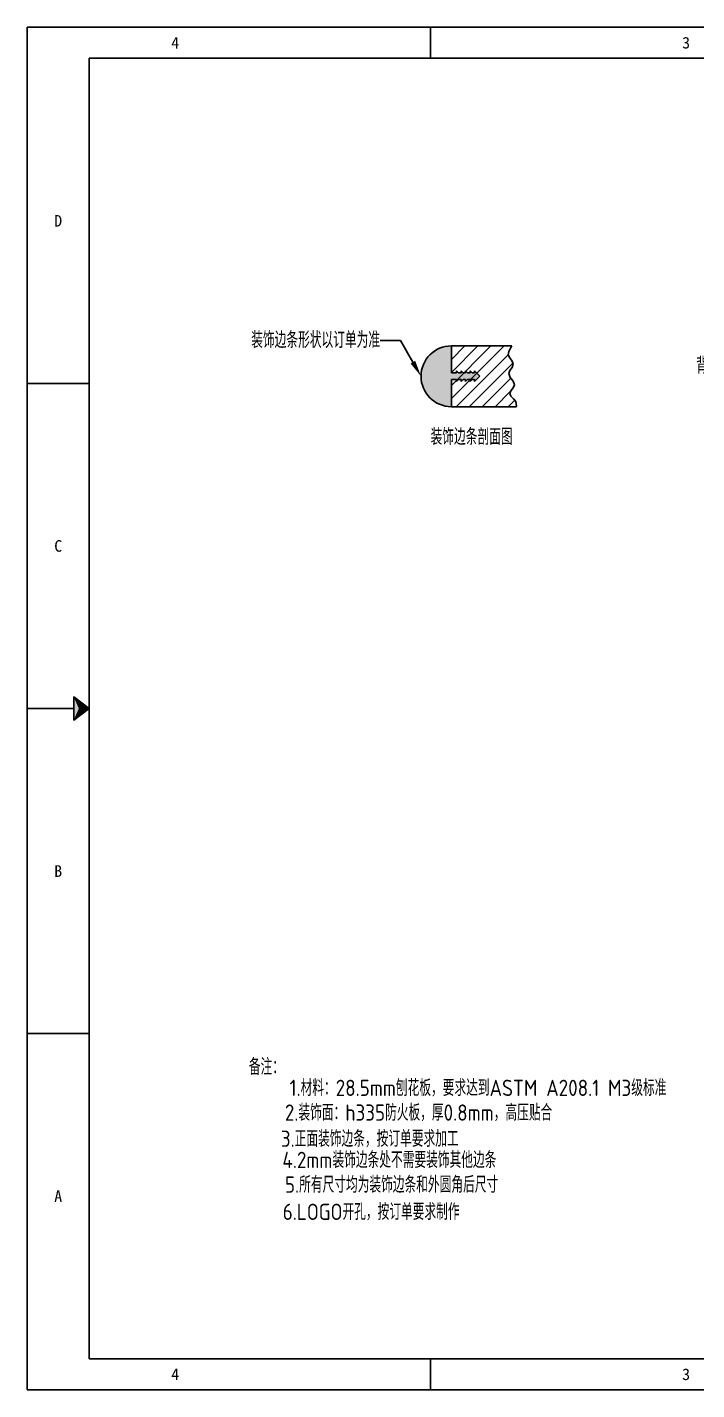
# Model space of a CAD drawing. Header units: millimetres. Extents: x -8883 to 24658, y -3888 to 19148.
# Drawn here: x 9181 to 10827, y 9643 to 12993 of the extents above; entities that cross this region are included whole.
import ezdxf
from ezdxf import colors
from ezdxf.entities.mleader import LeaderData, LeaderLine
from ezdxf.enums import TextEntityAlignment as Align
from ezdxf.math import Vec2, Vec3

# ---------------------------------------------------------------- set-up
doc = ezdxf.new("R2010")
doc.units = ezdxf.units.MM
doc.header["$MEASUREMENT"] = 0
doc.linetypes.add('DOT', pattern=[0.2, 0.1, -0.1])
for name, color, linetype in [('ATTACHMENT', 7, 'Continuous'), ('DIM', 254, 'Continuous'), ('print', 30, 'Continuous'), ('TITLEBLOCK', 7, 'Continuous')]:
    doc.layers.add(name, color=color, linetype=linetype)
doc.styles.add('Dartop', font='')
doc.styles.add('Dartop Text Style', font='gbenor.shx', dxfattribs={"bigfont": 'gbcbig.shx'})
doc.styles.get('Dartop').set_extended_font_data('FangSong_GB2312')

# ---------------------------------------------------------------- blocks, each defined once
blk = doc.blocks.new('*U248')
at = {"color": 254, "linetype": 'Continuous', "extrusion": (0, 0, -1)}
for points in [[(-0.833, 11), (-0.75, 10.812), (-0.75, 11.188)], [(-0.833, 11), (-0.75, 11.188), (-1, 11)], [(-0.833, 11), (-1, 11), (-0.75, 10.812)]]:
    blk.add_solid(points, dxfattribs=at)

msp = doc.modelspace()

# ---------------------------------------------------------------- hatches: boundary and pattern name
at = {"layer": 'ATTACHMENT', "linetype": 'Continuous'}
h = msp.add_hatch(color=256, dxfattribs=at)
edge = h.paths.add_edge_path()
edge.add_line((10241.391, 12126.571), (10247.434, 12126.571))
edge.add_line((10247.434, 12126.571), (10247.434, 12121.528))
edge.add_line((10247.434, 12121.528), (10252.495, 12126.571))
edge.add_line((10252.495, 12126.571), (10258.538, 12126.571))
edge.add_line((10258.538, 12126.571), (10258.538, 12121.528))
edge.add_line((10258.538, 12121.528), (10263.598, 12126.571))
edge.add_line((10263.598, 12126.571), (10269.641, 12126.571))
edge.add_line((10269.641, 12126.571), (10269.641, 12121.528))
edge.add_line((10269.641, 12121.528), (10274.702, 12126.571))
edge.add_line((10274.702, 12126.571), (10280.745, 12126.571))
edge.add_line((10280.745, 12126.571), (10280.745, 12121.528))
edge.add_line((10280.745, 12121.528), (10294.02, 12134.756))
edge.add_line((10280.745, 12147.985), (10294.02, 12134.756))
edge.add_line((10280.745, 12142.942), (10280.745, 12147.985))
edge.add_line((10274.702, 12142.942), (10280.745, 12142.942))
edge.add_line((10269.641, 12147.985), (10274.702, 12142.942))
edge.add_line((10269.641, 12142.942), (10269.641, 12147.985))
edge.add_line((10263.598, 12142.942), (10269.641, 12142.942))
edge.add_line((10258.538, 12147.985), (10263.598, 12142.942))
edge.add_line((10258.538, 12142.942), (10258.538, 12147.985))
edge.add_line((10252.495, 12142.942), (10258.538, 12142.942))
edge.add_line((10247.434, 12147.985), (10252.495, 12142.942))
edge.add_line((10247.434, 12142.942), (10247.434, 12147.985))
edge.add_line((10241.391, 12142.942), (10247.434, 12142.942))
edge.add_line((10236.331, 12147.985), (10241.391, 12142.942))
edge.add_line((10236.331, 12142.942), (10236.331, 12147.985))
edge.add_line((10223.761, 12142.942), (10236.331, 12142.942))
edge.add_line((10223.761, 12209.559), (10223.761, 12142.942))
edge.add_arc((10223.761, 12134.756), 74.803, 90, 270)
edge.add_line((10223.761, 12126.571), (10223.761, 12059.953))
edge.add_line((10223.761, 12126.571), (10236.331, 12126.571))
edge.add_line((10236.331, 12126.571), (10236.331, 12121.528))
edge.add_line((10236.331, 12121.528), (10241.391, 12126.571))

# ---------------------------------------------------------------- linework, layer by layer
for p, q in [((10223.761, 12176.298), (10257.023, 12209.559)), ((10223.761, 12144.27), (10289.05, 12209.559)), ((10223.761, 12112.243), (10321.078, 12209.559)), ((10223.761, 12080.215), (10353.105, 12209.559)), ((10223.761, 12209.559), (10223.761, 12142.942)), ((10223.761, 12209.559), (10372.142, 12209.559)), ((10363.179, 12187.783), (10364.763, 12195.76)), ((10364.763, 12195.76), (10369.411, 12203.906)), ((10369.411, 12203.906), (10372.142, 12209.559)), ((10235.527, 12059.953), (10363.237, 12187.664)), ((10267.554, 12059.953), (10374.693, 12167.092)), ((10367.017, 12179.872), (10363.179, 12187.783)), ((10372.859, 12172.027), (10367.017, 12179.872)), ((10375.79, 12164.137), (10372.859, 12172.027)), ((10372.904, 12156.552), (10375.79, 12164.137)), ((10223.761, 12142.942), (10236.331, 12142.942)), ((10236.331, 12142.942), (10236.331, 12147.985)), ((10236.331, 12147.985), (10241.391, 12142.942)), ((10241.391, 12142.942), (10247.434, 12142.942)), ((10247.434, 12142.942), (10247.434, 12147.985)), ((10247.434, 12147.985), (10252.495, 12142.942)), ((10252.495, 12142.942), (10258.538, 12142.942)), ((10258.538, 12142.942), (10258.538, 12147.985)), ((10258.538, 12147.985), (10263.598, 12142.942)), ((10263.598, 12142.942), (10269.641, 12142.942)), ((10269.641, 12142.942), (10269.641, 12147.985)), ((10269.641, 12147.985), (10274.702, 12142.942)), ((10274.702, 12142.942), (10280.745, 12142.942)), ((10280.745, 12142.942), (10280.745, 12147.985)), ((10280.745, 12147.985), (10294.02, 12134.756)), ((10280.745, 12121.528), (10294.02, 12134.756)), ((10299.582, 12059.953), (10369.925, 12130.297)), ((10364.756, 12141.28), (10367.669, 12148.906)), ((10368.553, 12132.065), (10364.756, 12141.28)), ((10367.669, 12148.906), (10372.904, 12156.552)), ((10375.661, 12122.903), (10368.553, 12132.065)), ((10223.761, 12126.571), (10223.761, 12059.953)), ((10223.761, 12126.571), (10236.331, 12126.571)), ((10236.331, 12121.528), (10241.391, 12126.571)), ((10236.331, 12126.571), (10236.331, 12121.528)), ((10241.391, 12126.571), (10247.434, 12126.571)), ((10247.434, 12121.528), (10252.495, 12126.571)), ((10247.434, 12126.571), (10247.434, 12121.528)), ((10252.495, 12126.571), (10258.538, 12126.571)), ((10258.538, 12121.528), (10263.598, 12126.571)), ((10258.538, 12126.571), (10258.538, 12121.528)), ((10263.598, 12126.571), (10269.641, 12126.571)), ((10269.641, 12121.528), (10274.702, 12126.571)), ((10269.641, 12126.571), (10269.641, 12121.528)), ((10274.702, 12126.571), (10280.745, 12126.571)), ((10280.745, 12126.571), (10280.745, 12121.528)), ((10331.609, 12059.953), (10369.419, 12097.763)), ((10367.12, 12092.413), (10370.058, 12099.25)), ((10370.058, 12099.25), (10375.55, 12106.413)), ((10375.55, 12106.413), (10378.943, 12113.694)), ((10378.943, 12113.694), (10375.661, 12122.903)), ((10363.637, 12059.953), (10379.49, 12075.807)), ((10370.059, 12085.899), (10367.12, 12092.413)), ((10376.399, 12079.482), (10370.059, 12085.899)), ((10382.096, 12072.709), (10376.399, 12079.482)), ((10383.446, 12061.333), (10382.096, 12072.709)), ((10382.793, 12059.953), (10383.446, 12061.333)), ((10223.761, 12059.953), (10382.793, 12059.953))]:
    msp.add_line(p, q, dxfattribs=at)
msp.add_arc((10223.761, 12134.756), 74.803, 90, 270, dxfattribs=at)
at = {"layer": 'print'}
msp.add_lwpolyline([(9180.617, 12993.01), (14017.998, 12993.01), (14017.998, 9642.656), (9180.617, 9642.656)], close=True, dxfattribs=at)
at = {"layer": 'TITLEBLOCK', "color": 0, "linetype": 'DOT'}
for p, q in [((9180.617, 12993.01), (13941.853, 12993.01)), ((9180.617, 9718.8), (9180.617, 12916.866)), ((13941.853, 9642.656), (9180.617, 9642.656))]:
    msp.add_line(p, q, dxfattribs=at)
at = {"layer": 'TITLEBLOCK', "color": 0}
for p, q in [((9180.617, 12993.01), (9180.617, 12916.866)), ((10172.704, 12916.866), (10172.704, 12993.01)), ((9332.906, 9718.8), (9332.906, 12916.866)), ((9332.906, 12916.866), (13865.709, 12916.866)), ((9332.906, 12117.349), (9180.617, 12117.349)), ((9294.834, 11317.833), (9180.617, 11317.833)), ((9332.906, 10518.316), (9180.617, 10518.316)), ((9180.617, 9718.8), (9180.617, 9642.656)), ((13865.709, 9718.8), (9332.906, 9718.8)), ((10172.704, 9642.656), (10172.704, 9718.8))]:
    msp.add_line(p, q, dxfattribs=at)
msp.add_lwpolyline([(9332.906, 11317.833), (9294.834, 11289.279), (9294.834, 11346.387), (9332.906, 11317.833)], close=True, dxfattribs=at)

# ---------------------------------------------------------------- block references
at = {"layer": 'TITLEBLOCK', "color": 0, "linetype": 'Continuous', "xscale": 152.2888407109637, "yscale": 152.2888407109637, "zscale": 152.2888407109637}
msp.add_blockref('*U248', (9180.617, 9642.656), dxfattribs=at)

# ---------------------------------------------------------------- texts
at = {"layer": 'DIM', "style": 'Dartop Text Style'}
for s, p in [('装饰边条剖面图', (10273.381, 11986.029)), ('备注：', (9768.781, 10436.923)), ('1.材料：28.5mm刨花板，要求达到ASTM A208.1 M3级标准', (10289.075, 10384.94)), ('2.装饰面：h335防火板，厚0.8mm，高压贴合           ', (10262.286, 10324.175)), ('3.正面装饰边条，按订单要求加工                    ', (10239.786, 10259.926)), ('4.2mm装饰边条处不需要装饰其他边条                 ', (10255.619, 10207.838)), ('5.所有尺寸均为装饰边条和外圆角后尺寸              ', (10228.462, 10147.074)), ('6.LOGO开孔，按订单要求制作              ', (10178.217, 10080.187))]:
    msp.add_text(s, height=40, dxfattribs=at).set_placement(p, align=Align.MIDDLE_CENTER)
at = {"layer": 'TITLEBLOCK', "color": 0, "style": 'Dartop'}
for s, p in [('4', (9544.513, 12954.938)), ('3', (10800.896, 12954.938)), ('D', (9256.762, 12517.107)), ('C', (9256.762, 11717.591)), ('B', (9256.762, 10918.075)), ('A', (9256.762, 10118.558)), ('4', (9544.513, 9680.728)), ('3', (10800.896, 9680.728))]:
    msp.add_text(s, height=28.554, dxfattribs=at).set_placement(p, align=Align.MIDDLE_CENTER)

# ---------------------------------------------------------------- leaders
at = {"layer": 'DIM'}
ml = msp.add_multileader_mtext('Standard', dxfattribs=at)
ml.set_content('装饰边条形状以订单为准', color=256, style='Dartop Text Style')
ml.set_leader_properties()
ml.build(insert=Vec2(0, 0))
ml.multileader.update_dxf_attribs({"dogleg_length": 0.36, "arrow_head_size": 40})
ctx = ml.context
ctx.base_point, ctx.char_height, ctx.arrow_head_size, ctx.landing_gap_size, ctx.plane_origin = Vec3(9733.182, 12222.584), 40, 40, 0.09, Vec3(10375.728, 12383.822)
ctx.text_align_type = 2
notes = []
notes.append((ctx, [(0, (1, 1, 0), (10098.66, 12222.584), (-1, 0), 50.298, [(0, [(10148.958, 12134.756)], 0, [])])]))
ctx.mtext.insert, ctx.mtext.alignment, ctx.mtext.flow_direction = Vec3(10048.272, 12244.128), 3, 5
ml = msp.add_multileader_mtext('Standard', dxfattribs=at)
ml.set_content('背部和两侧装饰边条', color=256, style='Dartop Text Style')
ml.set_leader_properties()
ml.build(insert=Vec2(0, 0))
ml.multileader.update_dxf_attribs({"dogleg_length": 0.36, "arrow_head_size": 40})
ctx = ml.context
ctx.base_point, ctx.char_height, ctx.arrow_head_size, ctx.landing_gap_size, ctx.plane_origin = Vec3(10827.134, 12159.806), 40, 40, 0.09, Vec3(11466.055, 12434.044)
ctx.text_align_type = 2
notes.append((ctx, [(0, (1, 1, 0), (11135.259, 12159.806), (-1, 0), 50.298, [(0, [(11281.528, 12043.286)], 0, [])])]))
ctx.mtext.insert, ctx.mtext.alignment, ctx.mtext.flow_direction = Vec3(11084.871, 12181.35), 3, 5
for ctx, leaders in notes:
    for number, flags, end, landing, length, lines in leaders:
        leader = LeaderData()
        leader.index, (leader.has_last_leader_line, leader.has_dogleg_vector, leader.attachment_direction) = number, flags
        leader.last_leader_point, leader.dogleg_vector, leader.dogleg_length = Vec3(end), Vec3(landing), length
        for number, points, colour, breaks in lines:
            line = LeaderLine()
            line.index, line.vertices, line.color, line.breaks = number, Vec3.list(points), colors.encode_raw_color(colour), breaks
            leader.lines.append(line)
        ctx.leaders.append(leader)

doc.saveas('drawing.dxf')
